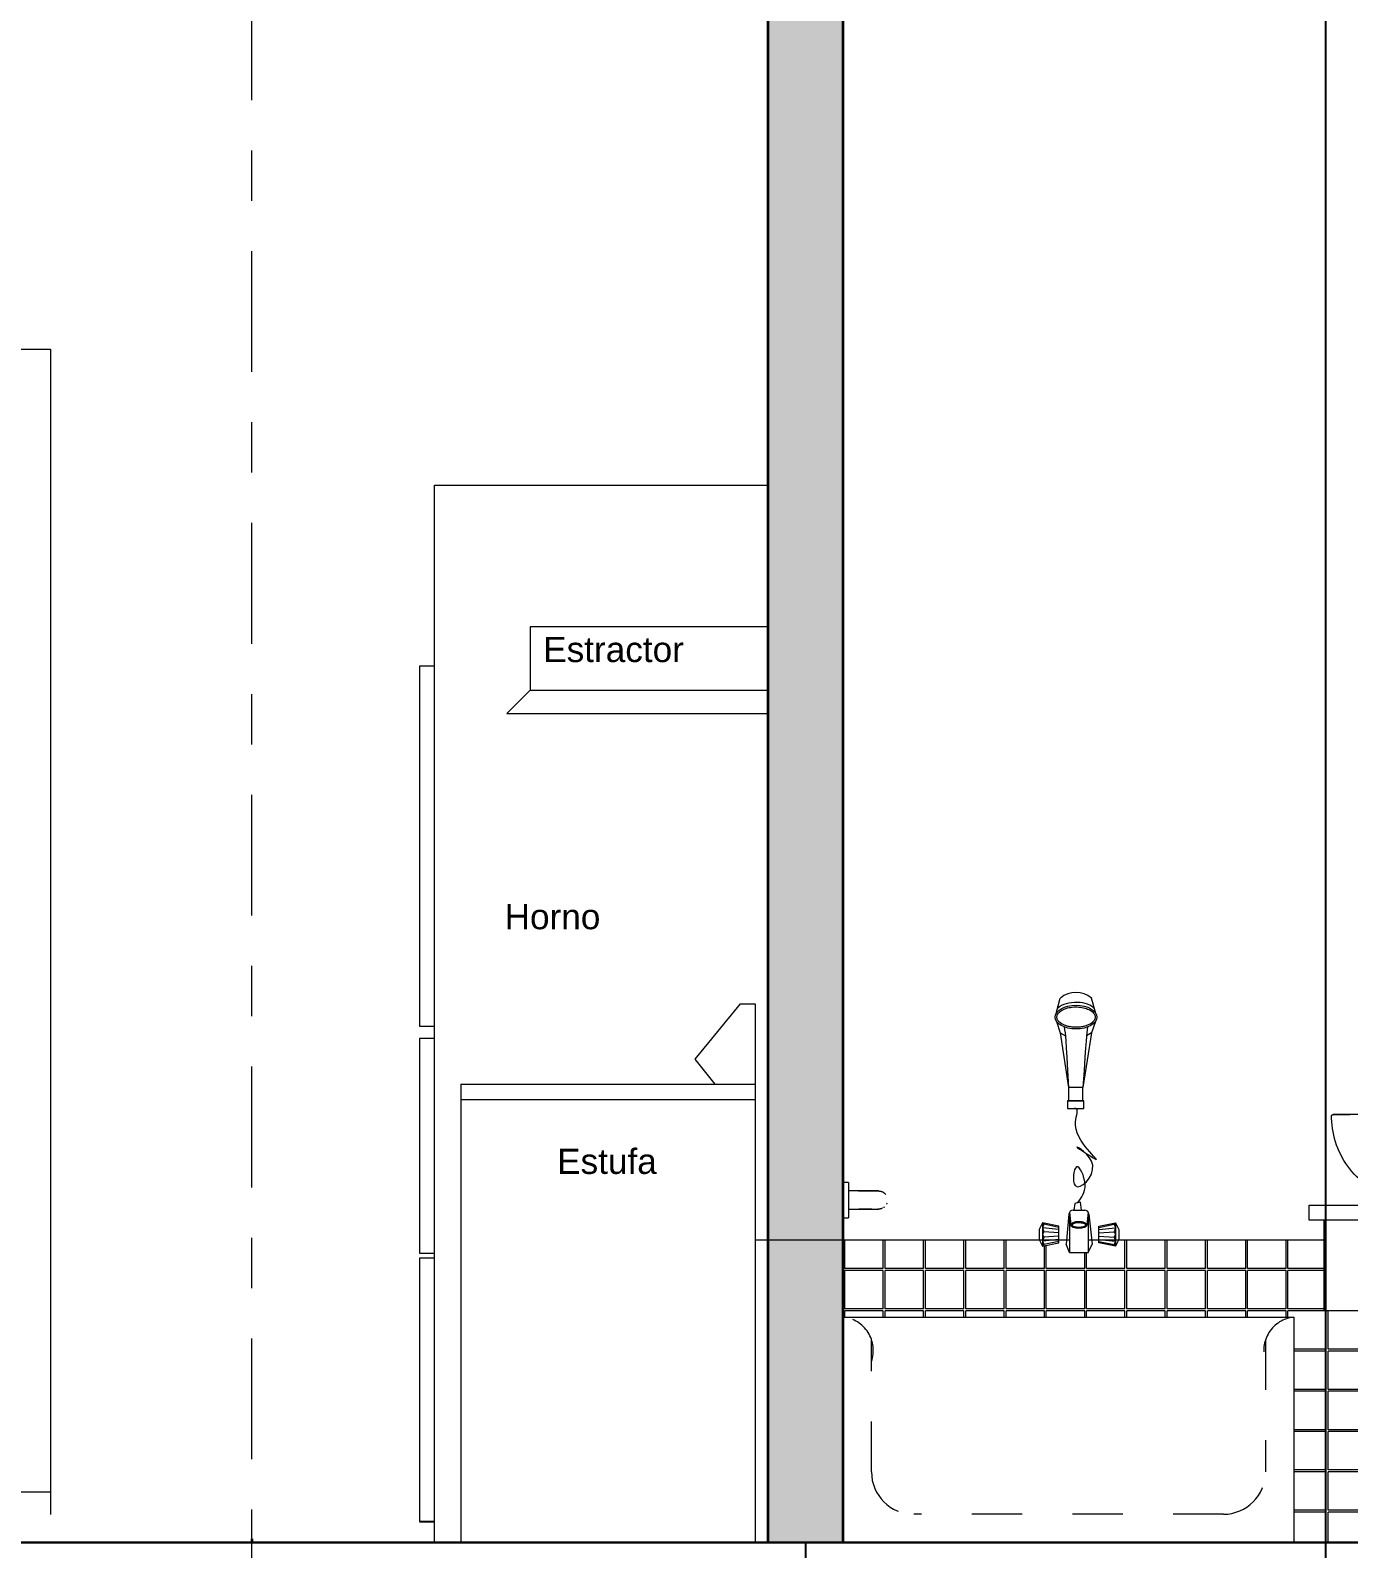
# Model space of a CAD drawing. Header units: millimetres. Extents: x -9559 to 23034, y -7226 to 22400.
# Drawn here: x 148.042 to 150.661, y 46.951 to 49.967 of the extents above; entities that cross this region are included whole.
import ezdxf

# ---------------------------------------------------------------- set-up
doc = ezdxf.new("R2010")
doc.units = ezdxf.units.MM
doc.header["$LTSCALE"] = 0.02
for name, pattern in [('0', [0]), ('ACAD_ISO02W100', [15, 12, -3]), ('ACAD_ISO10W100', [18, 12, -3, 0, -3]), ('HIDDEN', [0.375, 0.25, -0.125])]:
    doc.linetypes.add(name, pattern=pattern)
for name, color, linetype, lineweight in [('A-FLOR', 252, 'Continuous', 30), ('A-FLOR-LEVL', 251, 'ACAD_ISO02W100', 9), ('A-FLOR-PATT', 8, 'Continuous', 18), ('A-GLAZ', 252, 'Continuous', 20), ('A-Mueble cocina 1-lavanderia', 9, 'Continuous', 9), ('A-Mueble cocina 4- Habitaciones', 9, 'Continuous', 9), ('AQ-MUROS', 7, 'Continuous', 35), ('ES-LOSA SOLIDA', 255, '0', 25), ('G-ANNO-TEXT', 250, 'Continuous', 9), ('P-SANR-FIXT', 6, 'Continuous', 18), ('Q-CASE', 9, 'Continuous', 9), ('S-GRID', 253, 'ACAD_ISO10W100', 5)]:
    doc.layers.add(name, color=color, linetype=linetype, lineweight=lineweight)
doc.layers.add('AC-EXTERIOR', color=7, linetype='Continuous')
doc.styles.add('Arial_3', font='arial.ttf', dxfattribs={"height": 0.18})

# ---------------------------------------------------------------- blocks, each defined once
blk = doc.blocks.new('Lavabo moderno - Estante _2_ - Lavabo moderno - Estante _2_-147512-Sección 3')
at = {"layer": 'A-Mueble cocina 4- Habitaciones'}
for p, q in [((3.2972, 0.97), (3.2972, 0.94)), ((3.2972, 0.97), (3.3372, 0.97)), ((3.3372, 0.94), (3.3372, 0.97)), ((3.2972, 0.94), (3.3372, 0.94)), ((3.2972, 0.938), (3.2972, 0.8496)), ((3.2972, 0.938), (3.3372, 0.938)), ((3.2992, 0.94), (3.2992, 0.938)), ((3.3352, 0.938), (3.3352, 0.94)), ((3.3372, 0.85), (3.3372, 0.938)), ((3.3078, 0.9032), (3.3266, 0.9032)), ((3.3092, 0.9032), (3.3092, 0.8971)), ((3.3092, 0.8971), (3.3102, 0.8971)), ((3.3252, 0.8971), (3.3092, 0.8971)), ((3.3241, 0.8971), (3.3252, 0.8971)), ((3.3252, 0.8971), (3.3252, 0.9032)), ((3.0672, 0.67), (3.5672, 0.67)), ((3.0672, 0.64), (3.0672, 0.67)), ((3.5672, 0.64), (3.5672, 0.67)), ((3.5672, 0.64), (3.0672, 0.64)), ((3.0972, 0.46), (3.0972, 0.64)), ((3.5372, 0.46), (3.5372, 0.64)), ((3.5372, 0.46), (3.0972, 0.46))]:
    blk.add_line(p, q, dxfattribs=at)
at = {"layer": 'A-Mueble cocina 4- Habitaciones', "flags": 128}
for points in [[(3.1121, 0.847), (3.1121, 0.8471), (3.1121, 0.8472), (3.1121, 0.8473), (3.1122, 0.8474), (3.1122, 0.8476), (3.1122, 0.8477), (3.1122, 0.8478), (3.1123, 0.8479), (3.1123, 0.848), (3.1124, 0.8481), (3.1124, 0.8482), (3.1125, 0.8483), (3.1125, 0.8485), (3.1126, 0.8486), (3.1126, 0.8487), (3.1127, 0.8488), (3.1128, 0.8488), (3.1129, 0.8489), (3.113, 0.849), (3.113, 0.8491), (3.1131, 0.8492), (3.1132, 0.8493), (3.1133, 0.8493), (3.1134, 0.8494), (3.1135, 0.8495), (3.1136, 0.8495), (3.1137, 0.8496), (3.1138, 0.8497), (3.1139, 0.8497), (3.114, 0.8498), (3.1142, 0.8498), (3.1143, 0.8498), (3.1144, 0.8499), (3.1145, 0.8499), (3.1146, 0.8499), (3.1147, 0.8499), (3.1149, 0.8499), (3.115, 0.85), (3.1151, 0.85), (3.1151, 0.85)], [(3.1825, 0.7089), (3.1771, 0.713), (3.1718, 0.7173), (3.1667, 0.7219), (3.1618, 0.7266), (3.1571, 0.7315), (3.1526, 0.7366), (3.1483, 0.7418), (3.1442, 0.7473), (3.1404, 0.7529), (3.1367, 0.7586), (3.1333, 0.7645), (3.1302, 0.7705), (3.1272, 0.7766), (3.1246, 0.7829), (3.1221, 0.7892), (3.12, 0.7957), (3.118, 0.8022), (3.1164, 0.8088), (3.115, 0.8155), (3.1139, 0.8222), (3.1131, 0.8289), (3.1125, 0.8357), (3.1122, 0.8425), (3.1121, 0.847)], [(3.5192, 0.85), (3.519, 0.85), (3.5186, 0.85), (3.5177, 0.85), (3.5166, 0.85), (3.5152, 0.85), (3.5134, 0.85), (3.5113, 0.85), (3.5089, 0.85), (3.5063, 0.85), (3.5033, 0.85), (3.5, 0.85), (3.4964, 0.85), (3.4925, 0.85), (3.4883, 0.85), (3.4839, 0.85), (3.4792, 0.85), (3.4743, 0.85), (3.4691, 0.85), (3.4636, 0.85), (3.4579, 0.85), (3.452, 0.85), (3.4459, 0.85), (3.4396, 0.85), (3.433, 0.85), (3.4263, 0.85), (3.4194, 0.85), (3.4124, 0.85), (3.4052, 0.85), (3.3978, 0.85), (3.3904, 0.85), (3.3828, 0.85), (3.3751, 0.85), (3.3673, 0.85), (3.3594, 0.85), (3.3515, 0.85), (3.3435, 0.85), (3.3355, 0.85), (3.3274, 0.85), (3.3193, 0.85), (3.3113, 0.85), (3.3032, 0.85), (3.2951, 0.85), (3.2871, 0.85), (3.2792, 0.85), (3.2713, 0.85), (3.2634, 0.85), (3.2557, 0.85), (3.248, 0.85), (3.2405, 0.85), (3.2331, 0.85), (3.2258, 0.85), (3.2187, 0.85), (3.2117, 0.85), (3.2049, 0.85), (3.1983, 0.85), (3.1918, 0.85), (3.1856, 0.85), (3.1796, 0.85), (3.1738, 0.85), (3.1682, 0.85), (3.1628, 0.85), (3.1578, 0.85), (3.1529, 0.85), (3.1483, 0.85), (3.144, 0.85), (3.14, 0.85), (3.1363, 0.85), (3.1328, 0.85), (3.1297, 0.85), (3.1268, 0.85), (3.1242, 0.85), (3.122, 0.85), (3.1201, 0.85), (3.1184, 0.85), (3.1171, 0.85), (3.1162, 0.85), (3.1155, 0.85), (3.1152, 0.85), (3.1151, 0.85)], [(3.1151, 0.85), (3.1153, 0.85), (3.1158, 0.85), (3.1166, 0.85), (3.1177, 0.85), (3.1192, 0.85), (3.1209, 0.85), (3.123, 0.85), (3.1254, 0.85), (3.1281, 0.85), (3.1311, 0.85), (3.1344, 0.85), (3.138, 0.85), (3.1418, 0.85), (3.146, 0.85), (3.1489, 0.85)], [(3.5222, 0.847), (3.5221, 0.8402), (3.5217, 0.8334), (3.521, 0.8266), (3.5201, 0.8199), (3.5189, 0.8132), (3.5174, 0.8065), (3.5157, 0.8), (3.5137, 0.7935), (3.5114, 0.7871), (3.5089, 0.7807), (3.5061, 0.7745), (3.5031, 0.7684), (3.4999, 0.7625), (3.4964, 0.7566), (3.4927, 0.7509), (3.4887, 0.7454), (3.4845, 0.74), (3.4802, 0.7348), (3.4756, 0.7298), (3.4708, 0.7249), (3.4659, 0.7203), (3.4607, 0.7158), (3.4554, 0.7116), (3.4518, 0.7089)], [(3.486, 0.85), (3.4903, 0.85), (3.4943, 0.85), (3.4981, 0.85), (3.5015, 0.85), (3.5047, 0.85), (3.5075, 0.85), (3.5101, 0.85), (3.5123, 0.85), (3.5143, 0.85), (3.5159, 0.85), (3.5172, 0.85), (3.5182, 0.85), (3.5188, 0.85), (3.5192, 0.85), (3.5192, 0.85)], [(3.5192, 0.85), (3.5193, 0.85), (3.5194, 0.8499), (3.5196, 0.8499), (3.5197, 0.8499), (3.5198, 0.8499), (3.5199, 0.8499), (3.52, 0.8498), (3.5201, 0.8498), (3.5203, 0.8498), (3.5204, 0.8497), (3.5205, 0.8497), (3.5206, 0.8496), (3.5207, 0.8496), (3.5208, 0.8495), (3.5209, 0.8494), (3.521, 0.8494), (3.5211, 0.8493), (3.5212, 0.8492), (3.5213, 0.8491), (3.5214, 0.849), (3.5214, 0.849), (3.5215, 0.8489), (3.5216, 0.8488), (3.5217, 0.8487), (3.5217, 0.8486), (3.5218, 0.8485), (3.5218, 0.8484), (3.5219, 0.8483), (3.522, 0.8482), (3.522, 0.848), (3.522, 0.8479), (3.5221, 0.8478), (3.5221, 0.8477), (3.5221, 0.8476), (3.5222, 0.8475), (3.5222, 0.8474), (3.5222, 0.8472), (3.5222, 0.8471), (3.5222, 0.847), (3.5222, 0.847)], [(3.2087, 0.67), (3.208, 0.6726), (3.2072, 0.6752), (3.2063, 0.6778), (3.2053, 0.6803), (3.2042, 0.6828), (3.203, 0.6852), (3.2017, 0.6876), (3.2003, 0.6899), (3.1988, 0.6922), (3.1972, 0.6944), (3.1956, 0.6965), (3.1938, 0.6986), (3.192, 0.7006), (3.1901, 0.7026), (3.1881, 0.7044), (3.1861, 0.7062), (3.184, 0.7079), (3.1825, 0.7089)], [(3.4518, 0.7089), (3.4496, 0.7073), (3.4475, 0.7056), (3.4455, 0.7038), (3.4436, 0.7019), (3.4417, 0.7), (3.4399, 0.6979), (3.4382, 0.6958), (3.4365, 0.6937), (3.435, 0.6914), (3.4336, 0.6891), (3.4322, 0.6868), (3.4309, 0.6844), (3.4298, 0.682), (3.4287, 0.6795), (3.4277, 0.6769), (3.4269, 0.6744), (3.4261, 0.6718), (3.4257, 0.67)]]:
    blk.add_lwpolyline(points, dxfattribs=at)
at = {"layer": 'A-Mueble cocina 4- Habitaciones'}
for centre, radius, start, end in [((3.3172, 0.9533), 0.003, 0, 180), ((3.3172, 0.9533), 0.003, 180, 0), ((3.3172, 0.9106), 0.012, 0, 180), ((3.3172, 0.9106), 0.012, 180, 218.499), ((3.3172, 0.9106), 0.012, 321.501, 360), ((3.3172, 0.9106), 0.012, 218.499, 233.2136), ((3.3172, 0.9106), 0.012, 306.7864, 321.501)]:
    blk.add_arc(centre, radius, start, end, dxfattribs=at)
blk = doc.blocks.new('Asidero - Horizontal - Retrete para discapacitados 2D-V1-Sección 3')
at = {"layer": 'P-SANR-FIXT'}
for p, q in [((2.1522, 0.715), (2.1422, 0.715)), ((2.1422, 0.645), (2.1422, 0.715)), ((2.1522, 0.715), (2.1522, 0.645)), ((2.1722, 0.698), (2.1522, 0.698)), ((2.1422, 0.645), (2.1522, 0.645)), ((2.1522, 0.662), (2.1722, 0.662)), ((2.174, 0.662), (2.1726, 0.662))]:
    blk.add_line(p, q, dxfattribs=at)
at = {"layer": 'P-SANR-FIXT', "flags": 128}
for points in [[(2.1722, 0.698), (2.1738, 0.698), (2.1754, 0.698), (2.177, 0.698), (2.1785, 0.698), (2.1801, 0.698), (2.1817, 0.698), (2.1832, 0.698), (2.1847, 0.698), (2.1863, 0.698), (2.1877, 0.698), (2.1892, 0.698), (2.1906, 0.698), (2.192, 0.698), (2.1934, 0.698), (2.1947, 0.698), (2.1961, 0.698), (2.1973, 0.698), (2.1985, 0.698), (2.1997, 0.698), (2.2009, 0.698), (2.2019, 0.698), (2.203, 0.698), (2.204, 0.698), (2.2049, 0.698), (2.2058, 0.698), (2.2067, 0.698), (2.2074, 0.698), (2.2082, 0.698), (2.2088, 0.698), (2.2094, 0.698), (2.21, 0.698), (2.2105, 0.698), (2.2109, 0.698), (2.2113, 0.698), (2.2116, 0.698), (2.2118, 0.698), (2.212, 0.698), (2.2121, 0.698), (2.2122, 0.698), (2.2122, 0.698)], [(2.2122, 0.698), (2.2121, 0.698), (2.212, 0.698), (2.2119, 0.698), (2.2117, 0.698), (2.2114, 0.698), (2.211, 0.698), (2.2106, 0.698), (2.2101, 0.698), (2.2096, 0.698), (2.209, 0.698), (2.2084, 0.698), (2.2076, 0.698), (2.2069, 0.698), (2.2061, 0.698), (2.2052, 0.698), (2.2042, 0.698), (2.2033, 0.698), (2.2022, 0.698), (2.2012, 0.698), (2.2, 0.698), (2.1989, 0.698), (2.1976, 0.698), (2.1964, 0.698), (2.1951, 0.698), (2.1938, 0.698), (2.1924, 0.698), (2.191, 0.698), (2.1896, 0.698), (2.1881, 0.698), (2.1867, 0.698), (2.1852, 0.698), (2.1836, 0.698), (2.1821, 0.698), (2.1805, 0.698), (2.179, 0.698), (2.1774, 0.698), (2.1758, 0.698), (2.1742, 0.698), (2.1726, 0.698), (2.1722, 0.698)], [(2.2122, 0.698), (2.2129, 0.698), (2.2136, 0.6979), (2.2143, 0.6979), (2.215, 0.6978), (2.2157, 0.6976), (2.2164, 0.6975), (2.2171, 0.6973), (2.2178, 0.6971), (2.2185, 0.6968), (2.2192, 0.6966), (2.2198, 0.6963), (2.2205, 0.696), (2.2211, 0.6956), (2.2217, 0.6953), (2.2223, 0.6949), (2.2229, 0.6944), (2.2235, 0.694), (2.224, 0.6935), (2.2246, 0.693), (2.2251, 0.6925), (2.2256, 0.692), (2.226, 0.6915), (2.2265, 0.6909)], [(2.2202, 0.6639), (2.2195, 0.6636), (2.2189, 0.6633), (2.2182, 0.663), (2.2175, 0.6628), (2.2168, 0.6626), (2.2161, 0.6624), (2.2154, 0.6623), (2.2147, 0.6622), (2.214, 0.6621), (2.2133, 0.662), (2.2126, 0.662), (2.2122, 0.662)], [(2.2238, 0.6663), (2.2232, 0.6658), (2.2226, 0.6654), (2.2221, 0.665)], [(2.2291, 0.6738), (2.2288, 0.6732), (2.2285, 0.6725), (2.2282, 0.6719)], [(2.1722, 0.662), (2.1738, 0.662), (2.1754, 0.662), (2.177, 0.662), (2.1785, 0.662), (2.1801, 0.662), (2.1817, 0.662), (2.1832, 0.662), (2.1847, 0.662), (2.1863, 0.662), (2.1877, 0.662), (2.1892, 0.662), (2.1906, 0.662), (2.192, 0.662), (2.1934, 0.662), (2.1947, 0.662), (2.1961, 0.662), (2.1973, 0.662), (2.1985, 0.662), (2.1997, 0.662), (2.2009, 0.662), (2.2019, 0.662), (2.203, 0.662), (2.204, 0.662), (2.2049, 0.662), (2.2058, 0.662), (2.2067, 0.662), (2.2074, 0.662), (2.2082, 0.662), (2.2088, 0.662), (2.2094, 0.662), (2.21, 0.662), (2.2105, 0.662), (2.2109, 0.662), (2.2113, 0.662), (2.2116, 0.662), (2.2118, 0.662), (2.212, 0.662), (2.2121, 0.662), (2.2122, 0.662), (2.2122, 0.662)], [(2.1989, 0.662), (2.1976, 0.662), (2.1964, 0.662), (2.1951, 0.662), (2.1938, 0.662), (2.1924, 0.662), (2.191, 0.662), (2.1896, 0.662), (2.1881, 0.662), (2.1867, 0.662), (2.1852, 0.662), (2.1836, 0.662), (2.1821, 0.662), (2.1805, 0.662), (2.179, 0.662), (2.1774, 0.662), (2.1758, 0.662), (2.1742, 0.662)], [(2.2122, 0.662), (2.2121, 0.662), (2.212, 0.662), (2.2119, 0.662), (2.2117, 0.662), (2.2114, 0.662), (2.211, 0.662)]]:
    blk.add_lwpolyline(points, dxfattribs=at)

msp = doc.modelspace()

# ---------------------------------------------------------------- hatches: boundary and pattern name
at = {"layer": 'A-FLOR-PATT'}
h = msp.add_hatch(color=256, dxfattribs=at)
h.paths.add_polyline_path([(143.1322, 50.5788), (142.9822, 50.5788), (142.9822, 49.3738), (143.1322, 49.3738)])
h.paths.add_polyline_path([(148.5572, 55.7516), (148.4072, 55.7516), (148.4072, 54.0038), (148.5572, 54.0038), (148.5572, 54.0338)])
h.paths.add_polyline_path([(148.5572, 53.0238), (148.4072, 53.0238), (148.4072, 53.0066), (148.4072, 50.8638), (148.5572, 50.8638)])
h.paths.add_polyline_path([(150.4572, 54.7638), (150.3072, 54.7638), (150.3072, 53.0038), (150.4572, 53.0038), (150.4572, 53.0388)])
h.paths.add_polyline_path([(151.7322, 54.7638), (151.5822, 54.7638), (151.5822, 50.8638), (151.7335, 50.8638)])
h.paths.add_polyline_path([(154.7322, 54.7638), (154.5822, 54.7638), (154.5822, 54.7104), (154.5822, 54.1158), (154.7322, 54.1158)])
h.paths.add_polyline_path([(154.7322, 54.0638), (154.5822, 54.0638), (154.5822, 53.7638), (154.7322, 53.7638)])
h.paths.add_polyline_path([(158.8572, 55.7516), (158.7072, 55.7516), (158.7072, 53.6738), (158.8572, 53.6738)])
h.paths.add_polyline_path([(158.8572, 51.3238), (158.7072, 51.3238), (158.7072, 50.6238), (158.8572, 50.6238)])
h.paths.add_polyline_path([(158.8572, 50.6238), (158.7072, 50.6238), (158.7072, 48.9848), (158.8572, 48.9848)])
h.paths.add_polyline_path([(153.2572, 50.6238), (153.1072, 50.6238), (153.1072, 49.1038), (153.2572, 49.1038), (153.2572, 49.1338)])
h.paths.add_polyline_path([(152.0822, 49.4238), (151.9322, 49.4238), (151.9322, 49.4066), (151.9322, 46.9638), (152.0822, 46.9638)])
h.paths.add_polyline_path([(149.6572, 50.6238), (149.6572, 50.6338), (149.5072, 50.6338), (149.5072, 50.6238), (149.5072, 48.7822), (149.5072, 47.5638), (149.6572, 47.5638), (149.6572, 47.6088), (149.6572, 47.6788)])
h.paths.add_polyline_path([(149.6572, 47.4112), (149.6572, 47.5638), (149.5072, 47.5638), (149.5072, 46.9638), (149.6572, 46.9638)])
at = {"layer": 'A-Mueble cocina 1-lavanderia', "transparency": 33554534}
h = msp.add_hatch(dxfattribs=at)
h.set_pattern_fill('TILE02', color=256, scale=0.01, angle=90, pattern_type=2)
h.set_pattern_definition([(90, (140.86038, 78.30756), (-0.08, 5e-18), [0.07625, -0.00375]), (90, (140.85663, 78.30756), (-0.08, 5e-18), [0.07625, -0.00375]), (180, (140.86038, 78.30756), (-1e-17, -0.08), [-0.00375, 0.07625]), (180, (140.86038, 78.30381), (-1e-17, -0.08), [-0.00375, 0.07625])])
h.paths.add_polyline_path([(151.4722, 47.3438), (151.4723, 47.3471), (151.4723, 47.3638), (151.4728, 47.3638), (151.4782, 47.5638), (151.4173, 47.5638), (151.4173, 47.5384), (151.4002, 47.5384), (151.4002, 47.5355), (151.4002, 47.5336), (151.4002, 47.5317), (151.4002, 47.53), (151.4002, 47.5283), (151.4002, 47.5267), (151.4002, 47.5238), (151.4002, 47.5212), (151.4002, 47.519), (151.4002, 47.5171), (151.4002, 47.5151), (151.4002, 47.5147), (151.4002, 47.5143), (151.4002, 47.514), (151.4002, 47.5139), (151.4002, 47.5122), (151.3996, 47.5088), (151.3991, 47.5075), (151.3993, 47.5082), (151.3995, 47.5089), (151.3997, 47.5096), (151.3999, 47.5103), (151.4, 47.511), (151.4001, 47.5117), (151.4002, 47.5124), (151.4002, 47.5131), (151.4002, 47.5138), (151.4002, 47.5139), (151.4002, 47.514), (151.4002, 47.5143), (151.4002, 47.5147), (151.4002, 47.5151), (151.4002, 47.5157), (151.4002, 47.5164), (151.4002, 47.5171), (151.4002, 47.518), (151.4002, 47.519), (151.4002, 47.52), (151.4002, 47.5212), (151.4002, 47.5224), (151.4002, 47.5238), (151.4002, 47.5252), (151.4002, 47.5267), (151.4002, 47.5283), (151.4002, 47.53), (151.4002, 47.5317), (151.4002, 47.5336), (151.4002, 47.5355), (151.4002, 47.5374), (151.4002, 47.5395), (151.4002, 47.5416), (151.4002, 47.5437), (151.4002, 47.5459), (151.4002, 47.5482), (151.4002, 47.5505), (151.4002, 47.5529), (151.4002, 47.5553), (151.4002, 47.5577), (151.4002, 47.5602), (151.4002, 47.5638), (151.3642, 47.5638), (151.3642, 47.5615), (151.3642, 47.5591), (151.3642, 47.5566), (151.3642, 47.5542), (151.3642, 47.5518), (151.3642, 47.5494), (151.3642, 47.5472), (151.3642, 47.5449), (151.3642, 47.5427), (151.3642, 47.5406), (151.3642, 47.5385), (151.3642, 47.5365), (151.3642, 47.5346), (151.3642, 47.5327), (151.3642, 47.5309), (151.3642, 47.5292), (151.3642, 47.5276), (151.3642, 47.526), (151.3642, 47.5245), (151.3642, 47.5231), (151.3642, 47.5218), (151.3642, 47.5206), (151.3642, 47.5195), (151.3642, 47.5185), (151.3642, 47.5176), (151.3642, 47.5138), (151.3642, 47.5134), (151.3643, 47.5127), (151.3643, 47.512), (151.3644, 47.5113), (151.3645, 47.5106), (151.3647, 47.5099), (151.3649, 47.5092), (151.3654, 47.5074), (151.3658, 47.5065), (151.365, 47.5085), (151.3643, 47.5119), (151.3642, 47.5138), (151.3642, 47.5154), (151.3642, 47.5176), (151.3642, 47.5195), (151.3642, 47.5218), (151.3642, 47.5245), (151.3642, 47.5276), (151.3642, 47.5292), (151.3642, 47.5309), (151.3642, 47.5327), (151.3642, 47.5346), (151.3642, 47.5384), (151.3472, 47.5384), (151.3472, 47.5638), (151.0522, 47.5638), (151.0522, 47.4238), (150.6122, 47.4238), (150.6122, 47.5638), (150.2033, 47.5638), (150.1976, 47.5525), (150.1809, 47.5558), (150.1806, 47.5558), (150.1806, 47.5559), (150.1649, 47.559), (150.1649, 47.5638), (150.1508, 47.5638), (150.1517, 47.5562), (150.1438, 47.5398), (150.1065, 47.5398), (150.0999, 47.5562), (150.1006, 47.5638), (150.0854, 47.5638), (150.0854, 47.559), (150.0527, 47.5525), (150.047, 47.5638), (149.6572, 47.5638), (149.6572, 47.4112), (150.552, 47.4112), (150.552, 46.9638), (151.5678, 46.9638), (151.5678, 47.185), (151.5612, 47.1887), (151.555, 47.1925), (151.5491, 47.1965), (151.5433, 47.2007), (151.5376, 47.2052), (151.5322, 47.2099), (151.5269, 47.2148), (151.5218, 47.2199), (151.517, 47.2252), (151.5124, 47.2307), (151.5079, 47.2364), (151.5038, 47.2423), (151.4998, 47.2483), (151.4961, 47.2544), (151.4927, 47.2608), (151.4895, 47.2672), (151.4865, 47.2738), (151.4839, 47.2805), (151.4815, 47.2872), (151.4794, 47.2941), (151.4775, 47.3011), (151.4759, 47.3081), (151.4751, 47.3124), (151.4751, 47.3124, -0.004137), (151.4746, 47.3156), (151.4746, 47.3152), (151.4747, 47.3148, -0.00888), (151.4737, 47.3217), (151.4736, 47.3223), (151.4736, 47.3229, -0.027104)])
h.paths.add_polyline_path([(151.9322, 47.5638), (151.8263, 47.5638), (151.8317, 47.3638), (151.8321, 47.3638), (151.8321, 47.3475), (151.8322, 47.3438, -0.023203), (151.8312, 47.3259), (151.8312, 47.3256), (151.8312, 47.3252, -0.007938), (151.8304, 47.3191), (151.8303, 47.3184), (151.8302, 47.3178, -0.008777), (151.8292, 47.3111), (151.8292, 47.3113), (151.8277, 47.3043), (151.826, 47.2973), (151.824, 47.2904), (151.8218, 47.2836), (151.8192, 47.2768), (151.8164, 47.2702), (151.8133, 47.2637), (151.81, 47.2573), (151.8064, 47.2511), (151.8026, 47.245), (151.7985, 47.2391), (151.7942, 47.2333), (151.7897, 47.2277), (151.7849, 47.2223), (151.7799, 47.2171), (151.7748, 47.2121), (151.7694, 47.2073), (151.7638, 47.2027), (151.7581, 47.1984), (151.7522, 47.1943), (151.7462, 47.1904), (151.7399, 47.1868), (151.7367, 47.185), (151.7367, 46.9638), (151.9322, 46.9638)])

# ---------------------------------------------------------------- linework, layer by layer
for p, q in [((151.9322, 46.9638), (149.4822, 46.9638)), ((149.5822, 46.9638), (149.5822, 46.7388))]:
    msp.add_line(p, q)
at = {"layer": 'A-FLOR'}
msp.add_line((143.1322, 46.9638), (158.8572, 46.9638), dxfattribs=at)
at = {"layer": 'A-FLOR-LEVL'}
msp.add_line((138.4804, 46.9638), (162.7307, 46.9638), dxfattribs=at)
at = {"layer": 'A-GLAZ'}
for p, q in [((145.5822, 49.3338), (148.0822, 49.3338)), ((148.0822, 49.3338), (148.0822, 47.0194)), ((148.0822, 47.0638), (147.8601, 47.0638))]:
    msp.add_line(p, q, dxfattribs=at)
at = {"layer": 'A-Mueble cocina 1-lavanderia'}
for p, q in [((150.08, 48.0143), (150.0883, 48.045)), ((150.1589, 48.0147), (150.1502, 48.045)), ((150.0808, 47.9988), (150.0883, 47.9757)), ((150.158, 47.9984), (150.1502, 47.9757)), ((150.0883, 47.9757), (150.0985, 47.9703)), ((150.0883, 47.9757), (150.1047, 47.8674)), ((150.1502, 47.9757), (150.1331, 47.8674)), ((150.1502, 47.9757), (150.14, 47.9703)), ((150.1136, 47.6236), (150.1367, 47.6236)), ((150.0527, 47.5983), (150.0462, 47.5852)), ((150.0527, 47.5983), (150.0527, 47.5525)), ((150.0854, 47.5917), (150.0527, 47.5983)), ((150.0854, 47.5891), (150.0553, 47.5956)), ((150.1055, 47.616), (150.0999, 47.5562)), ((150.1065, 47.6195), (150.1065, 47.5398)), ((150.1065, 47.6195), (150.1094, 47.5943)), ((150.1438, 47.6195), (150.1409, 47.5943)), ((150.1438, 47.6195), (150.1438, 47.5398)), ((150.1449, 47.616), (150.1517, 47.5562)), ((150.1649, 47.5917), (150.1976, 47.5983)), ((150.1649, 47.5891), (150.1951, 47.5956)), ((150.1976, 47.5983), (150.1976, 47.5525)), ((150.1976, 47.5983), (150.2042, 47.5852)), ((150.0462, 47.5852), (150.0462, 47.5656)), ((150.0462, 47.5656), (150.0527, 47.5525)), ((150.0854, 47.5852), (150.0527, 47.5887)), ((150.0854, 47.5656), (150.0527, 47.5621)), ((150.0854, 47.5787), (150.0553, 47.5804)), ((150.0854, 47.5721), (150.0553, 47.5704)), ((150.0854, 47.559), (150.0854, 47.5917)), ((150.1649, 47.559), (150.1649, 47.5917)), ((150.1649, 47.5852), (150.1976, 47.5887)), ((150.1649, 47.5787), (150.1951, 47.5804)), ((150.1649, 47.5721), (150.1951, 47.5704)), ((150.1649, 47.5656), (150.1976, 47.5621)), ((150.2042, 47.5656), (150.1976, 47.5525)), ((150.2042, 47.5852), (150.2042, 47.5656)), ((150.0527, 47.5525), (150.0854, 47.559)), ((150.0854, 47.5617), (150.0553, 47.5552)), ((150.1065, 47.5398), (150.0999, 47.5562)), ((150.1065, 47.5398), (150.1438, 47.5398)), ((150.1438, 47.5398), (150.1517, 47.5562)), ((150.1649, 47.5617), (150.1951, 47.5552)), ((150.1976, 47.5525), (150.1649, 47.559)), ((149.6572, 46.9638), (149.6572, 47.4112)), ((149.6572, 47.4112), (150.552, 47.4112)), ((150.552, 47.4112), (150.552, 46.9638)), ((150.552, 46.9638), (149.6572, 46.9638))]:
    msp.add_line(p, q, dxfattribs=at)
at = {"layer": 'A-Mueble cocina 1-lavanderia', "transparency": 33554534}
for p, q in [((150.1065, 47.5638), (149.4822, 47.5638)), ((150.6122, 47.5638), (150.1438, 47.5638))]:
    msp.add_line(p, q, dxfattribs=at)
at = {"layer": 'A-Mueble cocina 1-lavanderia', "linetype": 'HIDDEN'}
for p, q in [((149.7132, 47.1036), (149.7132, 47.3669)), ((150.4961, 47.3669), (150.4961, 47.1036)), ((150.4122, 47.0198), (149.797, 47.0198))]:
    msp.add_line(p, q, dxfattribs=at)
at = {"layer": 'A-Mueble cocina 1-lavanderia'}
for points in [[(150.0961, 47.9878), (150.0969, 47.9819), (150.0976, 47.9761), (150.0983, 47.9692), (150.099, 47.9597), (150.0999, 47.9461), (150.1011, 47.9272), (150.1027, 47.9014), (150.1047, 47.8674)], [(150.1424, 47.9876), (150.1416, 47.9817), (150.1409, 47.976), (150.1402, 47.9691), (150.1394, 47.9596), (150.1384, 47.9461), (150.1371, 47.9272), (150.1354, 47.9014), (150.1331, 47.8674)], [(150.1305, 47.6236), (150.1282, 47.6395), (150.1169, 47.6372), (150.115, 47.6236)], [(150.0527, 47.5983), (150.0553, 47.5956), (150.0527, 47.5887), (150.0553, 47.5804), (150.0527, 47.5757), (150.0553, 47.5704), (150.0527, 47.5621), (150.0553, 47.5552), (150.0527, 47.5525)], [(150.1976, 47.5983), (150.1951, 47.5956), (150.1976, 47.5887), (150.1951, 47.5804), (150.1976, 47.5757), (150.1951, 47.5704), (150.1976, 47.5621), (150.1951, 47.5552), (150.1976, 47.5525)], [(150.1806, 47.5559), (150.1806, 47.5558), (150.1809, 47.5558)]]:
    msp.add_lwpolyline(points, dxfattribs=at)
for points in [[(150.1043, 47.8411), (150.1331, 47.8411), (150.1331, 47.8674), (150.1043, 47.8674)], [(150.1023, 47.8257), (150.135, 47.8257), (150.135, 47.8411), (150.1023, 47.8411)]]:
    msp.add_lwpolyline(points, close=True, dxfattribs=at)
for centre, radius, start, end in [((150.1193, 48.007), 0.049, 50.8763, 129.1237), ((150.1136, 47.6154), 0.00818, 90, 175.6548), ((150.1367, 47.6154), 0.00818, 4.3452, 90)]:
    msp.add_arc(centre, radius, start, end, dxfattribs=at)
at = {"layer": 'A-Mueble cocina 1-lavanderia', "linetype": 'HIDDEN'}
for centre, radius, start, end in [((149.6504, 47.3451), 0.0664, 340.9077, 84.0939), ((150.5588, 47.3451), 0.0664, 95.9061, 199.0923), ((149.797, 47.1036), 0.0839, 180, 270), ((150.4122, 47.1036), 0.0839, 270, 0)]:
    msp.add_arc(centre, radius, start, end, dxfattribs=at)
at = {"layer": 'A-Mueble cocina 1-lavanderia'}
for centre, major_axis, ratio in [((150.1195, 48.0072), (-0.0414, 0), 0.567433), ((150.1252, 47.5943), (-0.0157, 0), 0.454044)]:
    msp.add_ellipse(centre, major_axis=major_axis, ratio=ratio, dxfattribs=at)
msp.add_ellipse((150.1173, 48.0129), major_axis=(0.0423, 0.0027), ratio=0.554011, start_param=0.366137, end_param=2.479428, dxfattribs=at)
for points, knots in [([(150.0814, 48.0072), (150.0814, 48.0064), (150.0815, 48.0055), (150.0819, 48.0038), (150.0822, 48.0029), (150.0832, 48.0012), (150.0837, 48.0003), (150.0852, 47.9986), (150.086, 47.9977), (150.0879, 47.996), (150.089, 47.9952), (150.0914, 47.9937), (150.0927, 47.9929), (150.0955, 47.9916), (150.097, 47.991), (150.1009, 47.9896), (150.1033, 47.9889), (150.1083, 47.9879), (150.1109, 47.9875), (150.1162, 47.987), (150.1189, 47.9869), (150.1243, 47.9871), (150.127, 47.9873), (150.1322, 47.9881), (150.1347, 47.9887), (150.1395, 47.99), (150.1417, 47.9908), (150.1459, 47.9927), (150.1477, 47.9937), (150.1507, 47.9957), (150.1519, 47.9966), (150.1539, 47.9986), (150.1548, 47.9995), (150.1561, 48.0015), (150.1567, 48.0025), (150.1574, 48.0045), (150.1576, 48.0055), (150.1578, 48.0075), (150.1577, 48.0084), (150.1573, 48.0104), (150.1569, 48.0114), (150.1559, 48.0134), (150.1552, 48.0144), (150.1535, 48.0163), (150.1525, 48.0173), (150.1502, 48.0192), (150.1489, 48.0201), (150.1459, 48.0218), (150.1443, 48.0226), (150.1409, 48.024), (150.1391, 48.0246), (150.1352, 48.0257), (150.1332, 48.0261), (150.1291, 48.0269), (150.127, 48.0271), (150.1227, 48.0274), (150.1205, 48.0275), (150.1161, 48.0274), (150.114, 48.0273), (150.1097, 48.0268), (150.1076, 48.0265), (150.1036, 48.0256), (150.1017, 48.0251), (150.098, 48.0239), (150.0962, 48.0232), (150.0929, 48.0217), (150.0914, 48.0208), (150.0887, 48.0191), (150.0875, 48.0181), (150.0854, 48.0162), (150.0845, 48.0152), (150.0831, 48.0132), (150.0826, 48.0122), (150.0818, 48.0103), (150.0815, 48.0093), (150.0814, 48.0079), (150.0814, 48.0076), (150.0814, 48.0072)], [0, 0, 0, 0, 0.144418, 0.144418, 0.288837, 0.288837, 0.433255, 0.433255, 0.577674, 0.577674, 0.722092, 0.722092, 0.866511, 0.866511, 1.010929, 1.010929, 1.215186, 1.215186, 1.419443, 1.419443, 1.6237, 1.6237, 1.827957, 1.827957, 2.032214, 2.032214, 2.236471, 2.236471, 2.440728, 2.440728, 2.605198, 2.605198, 2.769669, 2.769669, 2.93414, 2.93414, 3.09861, 3.09861, 3.263081, 3.263081, 3.427552, 3.427552, 3.592022, 3.592022, 3.756493, 3.756493, 3.920964, 3.920964, 4.085434, 4.085434, 4.249905, 4.249905, 4.414376, 4.414376, 4.578847, 4.578847, 4.743317, 4.743317, 4.907788, 4.907788, 5.072259, 5.072259, 5.236729, 5.236729, 5.4012, 5.4012, 5.565671, 5.565671, 5.730141, 5.730141, 5.894612, 5.894612, 6.059083, 6.059083, 6.223553, 6.223553, 6.283185, 6.283185, 6.283185, 6.283185]), ([(150.1116, 47.5943), (150.1116, 47.5941), (150.1116, 47.594), (150.1117, 47.5937), (150.1118, 47.5936), (150.1121, 47.5932), (150.1123, 47.593), (150.1128, 47.5925), (150.1131, 47.5923), (150.1142, 47.5915), (150.1152, 47.591), (150.1176, 47.5902), (150.119, 47.5899), (150.122, 47.5894), (150.1236, 47.5893), (150.1267, 47.5893), (150.1283, 47.5894), (150.1313, 47.5899), (150.1327, 47.5902), (150.1351, 47.591), (150.1361, 47.5915), (150.1374, 47.5923), (150.1378, 47.5927), (150.1383, 47.5933), (150.1385, 47.5935), (150.1387, 47.5939), (150.1387, 47.5941), (150.1387, 47.5943), (150.1387, 47.5944), (150.1386, 47.5947), (150.1386, 47.5949), (150.1383, 47.5953), (150.1381, 47.5955), (150.1376, 47.596), (150.1373, 47.5962), (150.1362, 47.597), (150.1352, 47.5975), (150.1328, 47.5983), (150.1314, 47.5986), (150.1285, 47.5991), (150.1269, 47.5992), (150.1238, 47.5992), (150.1222, 47.5991), (150.1192, 47.5987), (150.1178, 47.5984), (150.1154, 47.5976), (150.1144, 47.5971), (150.1131, 47.5963), (150.1126, 47.5959), (150.112, 47.5953), (150.1118, 47.595), (150.1117, 47.5946), (150.1116, 47.5945), (150.1116, 47.5943), (150.1116, 47.5943), (150.1116, 47.5943)], [0, 0, 0, 0, 0.151552, 0.151552, 0.303105, 0.303105, 0.454657, 0.454657, 0.60621, 0.60621, 0.927403, 0.927403, 1.248596, 1.248596, 1.56979, 1.56979, 1.890983, 1.890983, 2.212177, 2.212177, 2.53337, 2.53337, 2.742755, 2.742755, 2.952141, 2.952141, 3.110496, 3.110496, 3.26885, 3.26885, 3.427205, 3.427205, 3.58556, 3.58556, 3.743915, 3.743915, 4.06285, 4.06285, 4.381784, 4.381784, 4.700719, 4.700719, 5.019654, 5.019654, 5.338589, 5.338589, 5.657523, 5.657523, 5.870809, 5.870809, 6.084095, 6.084095, 6.242447, 6.242447, 6.283185, 6.283185, 6.283185, 6.283185])]:
    msp.add_open_spline(points, degree=3, knots=knots, dxfattribs=at)
msp.add_spline([(150.1226, 47.6384), (150.1374, 47.6747), (150.1206, 47.7095), (150.1178, 47.6727), (150.1526, 47.7131), (150.121, 47.7491), (150.1574, 47.7255), (150.1182, 47.7995), (150.1182, 47.8257), (150.1166, 47.8259)], degree=3, dxfattribs=at)
at = {"layer": 'AQ-MUROS'}
for p, q in [((149.5072, 50.6238), (149.5072, 48.7822)), ((149.6572, 47.6088), (149.6572, 50.6238)), ((149.5072, 48.7822), (149.5072, 46.9638)), ((149.6572, 46.9638), (149.6572, 47.6088)), ((148.4822, 46.9706), (148.4822, 46.9638))]:
    msp.add_line(p, q, dxfattribs=at)
at = {"layer": 'ES-LOSA SOLIDA'}
msp.add_line((148.8155, 47.0051), (148.8451, 47.0051), dxfattribs=at)
at = {"layer": 'Q-CASE'}
for p, q in [((148.8451, 46.9638), (148.8451, 49.0638)), ((148.8451, 49.0638), (149.5072, 49.0638)), ((149.5072, 48.7822), (149.0351, 48.7822)), ((149.0351, 48.7822), (149.0351, 48.6569)), ((148.8451, 48.7044), (148.8155, 48.7044)), ((148.8155, 48.7044), (148.8155, 47.9893)), ((149.0351, 48.6569), (148.9888, 48.6106)), ((149.0351, 48.6569), (149.5072, 48.6569)), ((148.9888, 48.6106), (149.5072, 48.6106)), ((149.4522, 48.0338), (149.3622, 47.9238)), ((149.4522, 48.0338), (149.4822, 48.0338)), ((149.4822, 48.0338), (149.4822, 46.9638)), ((148.8155, 47.9893), (148.8451, 47.9893)), ((148.8451, 47.9645), (148.8155, 47.9645)), ((148.8155, 47.9645), (148.8155, 47.538)), ((149.3622, 47.9238), (149.4022, 47.8738)), ((148.8972, 47.8738), (148.8972, 46.9638)), ((148.8972, 47.8738), (149.4822, 47.8738)), ((148.8972, 47.8438), (149.4822, 47.8438)), ((148.8155, 47.538), (148.8451, 47.538)), ((148.8451, 47.5282), (148.8155, 47.5282)), ((148.8155, 47.5282), (148.8155, 47.0051)), ((148.8972, 46.9638), (149.4822, 46.9638))]:
    msp.add_line(p, q, dxfattribs=at)
at = {"layer": 'S-GRID'}
msp.add_line((148.4822, 46.5888), (148.4822, 58.6022), dxfattribs=at)

# ---------------------------------------------------------------- block references
at = {"layer": 'A-Mueble cocina 4- Habitaciones'}
msp.add_blockref('Lavabo moderno - Estante _2_ - Lavabo moderno - Estante _2_-147512-Sección 3', (147.5151, 46.9638), dxfattribs=at)
at = {"layer": 'P-SANR-FIXT'}
msp.add_blockref('Asidero - Horizontal - Retrete para discapacitados 2D-V1-Sección 3', (147.5151, 46.9638), dxfattribs=at)

# ---------------------------------------------------------------- next in the draw order: texts
at = {"layer": 'G-ANNO-TEXT', "char_height": 0.05, "width": 0.259539, "attachment_point": 3, "style": 'Arial_3', "bg_fill": 3, "box_fill_scale": 1.25, "bg_fill_color": 256, "bg_fill_true_color": 13158600, "bg_fill_transparency": 0}
for s, insert in [('Estractor', (149.3405, 48.7625)), ('Horno', (149.1746, 48.2318)), ('Estufa', (149.2867, 47.7457))]:
    msp.add_mtext(s, dxfattribs=dict(at, insert=insert))

# ---------------------------------------------------------------- next in the draw order: linework, layer by layer
at = {"layer": 'AC-EXTERIOR'}
msp.add_lwpolyline([(145.1318, 51.5976), (150.615, 51.5976), (150.615, 45.8287), (145.1318, 45.8287)], close=True, dxfattribs=at)

doc.saveas('drawing.dxf')
